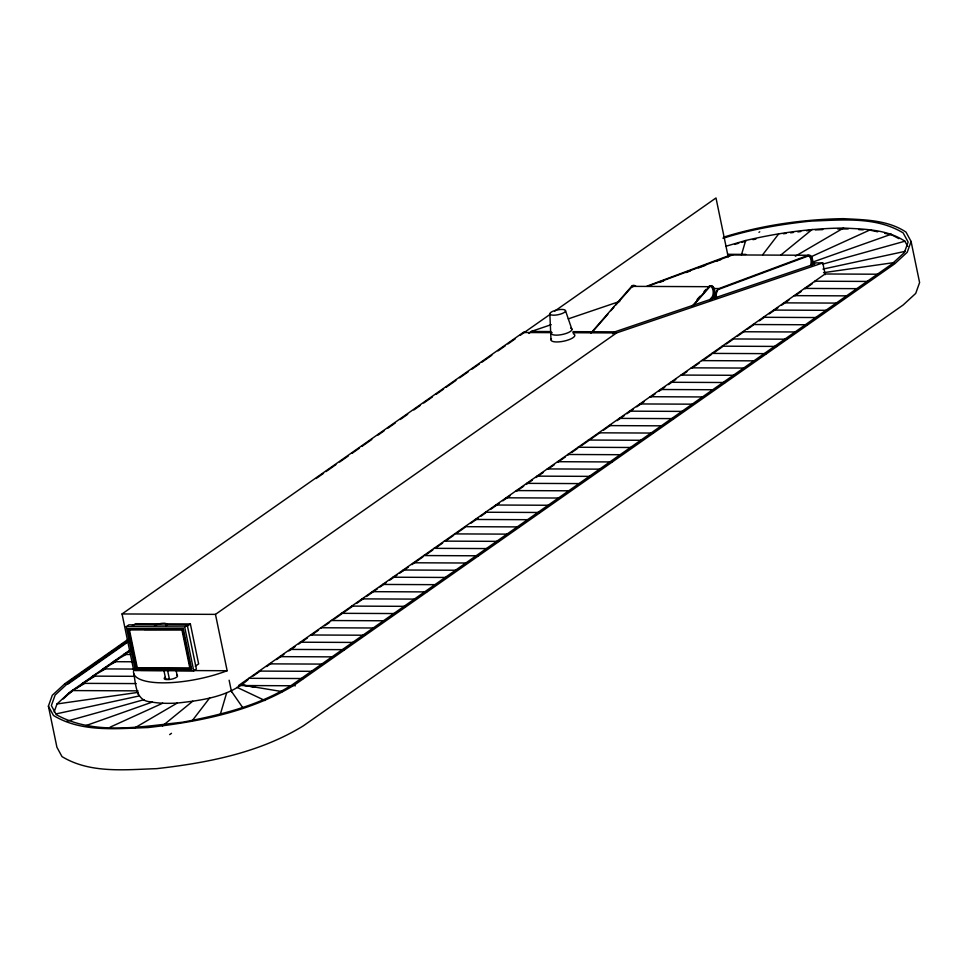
<?xml version="1.0" encoding="UTF-8"?>
<svg xmlns="http://www.w3.org/2000/svg" width="968" height="968" viewBox="0 0 968 968"><rect width="100%" height="100%" fill="white"/><g stroke="black" fill="none" stroke-linecap="round" stroke-linejoin="round"><path stroke-width="1.45" d="M550.998 339.744L549.836 313.729M220.329 714.348L226.621 692.931M741.44 254.887L745.675 240.5C777.764 232.961 810.543 228.375 843.539 228.049C864.4 229.174 886.845 229.198 904.886 241.213L907.718 246.417M723.374 237.233C762.167 225.157 802.774 219.349 843.358 218.659C864.654 219.809 887.583 219.845 906.012 232.114L911.082 241.456L919.6 282.559L915.728 293.401L903.156 304.981L303.323 725.855C259.303 752.91 207.261 762.905 156.574 768.653C125.09 769.669 90.157 773.722 61.988 756.589L56.918 747.26L48.4 706.144L52.272 695.314L64.844 683.723L127.921 639.473M54.16 711.879L56.991 703.966L69.309 692.604L130.523 649.661M911.082 241.456L907.21 252.285L894.638 263.865L294.817 684.751C250.785 711.795 198.743 721.789 148.056 727.549C116.571 728.553 81.639 732.607 53.482 715.485L48.4 706.144M709.605 300.019L712.303 296.668A6.28 3.436 -89.7 0 0 712.702 289.057A6.28 3.436 -89.7 0 0 708.794 286.407M710.923 300.019L713.61 296.68A6.28 3.436 -89.7 0 0 714.021 289.057A6.28 3.436 -89.7 0 0 710.101 286.407L693.415 305.331M192.39 720.495L209.681 697.928M762.639 254.826L778.853 233.663M590.94 333.065L631.596 286.359A6.752 3.69 -89.7 0 1 635.274 286.092M592.065 332.314L607.928 314.092M610.893 310.68L613.869 307.255M615.854 304.981L632.54 286.068A6.28 3.436 -89.7 0 1 634.318 285.935M697.057 299.632L700.033 296.208M703.99 291.658L705.975 289.384M692.301 306.07L709.157 286.697A6.752 3.69 -89.7 0 1 714.239 288.815A6.752 3.69 -89.7 0 1 713.053 298.12M68.244 694.286L72.213 690.571L84.809 683.36M528.903 333.452L531.19 331.467L551.179 324.679M612.575 333.827L614.849 331.842L814.766 263.974L811.789 263.962M162.455 725.94L192.717 701.231M781.079 254.838L812.249 229.404M825.22 274.634L822.788 262.921L616.592 332.919L215.477 614.377L227.153 670.727A62.509 18.9 -11.7 0 1 162.89 682.839A62.509 18.9 -11.7 0 1 133.717 670.316L122.053 613.954L523.168 332.508L525.213 331.818M316.113 478.531L323.542 473.328M326.01 471.585L335.908 464.64M339.623 462.038L348.286 455.964M352.001 453.363L359.418 448.148M361.899 446.417L371.797 439.472M377.98 435.128L384.163 430.784M387.878 428.183L395.295 422.968M400.256 419.495L407.673 414.292M413.856 409.948L420.051 405.604M423.754 403.003L432.418 396.928M436.132 394.327L443.55 389.112M446.03 387.381L455.928 380.436M459.643 377.822L468.306 371.748M472.009 369.147L479.438 363.932M481.907 362.201L491.804 355.256M498 350.912L505.417 345.709M507.897 343.967L515.315 338.764M520.264 335.291L549.836 314.539M554.761 311.091L715.993 197.956L728.226 257.04M126.3 626.671L128.889 624.856L187.272 625.11L196.359 668.985L193.757 670.812L135.387 670.546L126.3 626.671L184.67 626.925L187.272 625.11M127.691 629.2L183.315 628.885L191.591 668.84L190.805 669.384L135.968 669.142L127.691 629.2L183.315 628.885M132.18 626.042L135.52 623.695L159.454 623.803M128.55 629.974L129.337 629.43L137.287 667.811L136.5 668.368L128.55 629.974L182.783 629.66L144.184 629.49M71.16 680.032L77.343 675.7M81.058 673.099L88.475 667.884M93.424 664.411L100.841 659.208M103.322 657.478L113.208 650.532M116.922 647.931L124.34 642.728M128.042 641.155L67.457 683.662L55.14 695.024L51.364 705.575L56.313 714.686C94.283 735.777 141.255 726.569 182.347 722.237C220.486 715.025 259.243 705.611 292.421 684.654L892.024 263.937L904.354 252.575L908.129 242.024L903.168 232.913C875.58 216.142 841.361 220.123 810.531 221.103C780.934 224.286 751.398 229.174 723.011 238.309M67.591 684.315L128.175 641.808M70.41 692.58L72.346 691.225M76.061 688.623L83.49 683.408M85.958 681.666L95.868 674.72M102.051 670.376L109.481 665.161M111.961 663.431L119.391 658.216M124.34 654.743L130.535 650.399M187.03 626.284L190.369 623.936L198.646 663.891L195.294 666.238M135.968 669.142L191.591 668.84M758.972 232.332L759.759 231.788M161.39 668.477L162.164 667.932M161.547 669.251L162.334 668.707M169.666 734.603L171.481 733.333M133.85 673.825C135.919 684.787 135.75 700.965 150.463 701.812C159.284 703.555 168.311 703.542 177.253 703.058C202.058 700.324 228.835 696.936 248.147 679.536M253.084 676.075L260.489 670.872M266.672 666.541L271.609 663.08M276.546 659.607L283.963 654.404M288.9 650.944L295.071 646.612M298.785 644.01L307.425 637.948M311.127 635.347L318.545 630.144M324.691 625.824L329.616 622.376M334.529 618.927L341.898 613.76M344.354 612.03L352.957 605.992M356.647 603.415L364.016 598.236M366.473 596.518L377.532 588.75M379.988 587.031L386.123 582.724M389.814 580.135L397.183 574.956M399.639 573.237L408.242 567.2M411.932 564.61L422.992 556.854M425.448 555.136L432.817 549.957M435.273 548.239L442.642 543.06M445.099 541.342L453.702 535.304M457.392 532.715L464.761 527.548M470.908 523.24L478.277 518.061M480.733 516.343L485.646 512.895M490.558 509.446L499.161 503.408M502.852 500.819L510.221 495.652M516.367 491.333L523.736 486.166M526.193 484.436L532.339 480.128M536.018 477.539L543.399 472.372M548.311 468.923L554.458 464.616M558.137 462.026L565.506 456.848M571.652 452.54L577.799 448.232M581.478 445.643L588.859 440.476M591.315 438.746L599.918 432.72M603.596 430.131L610.965 424.952M617.112 420.644L624.481 415.478M626.937 413.747L633.084 409.44M636.775 406.85L644.144 401.684M655.13 393.976L650.29 397.364L650.157 396.723L703.034 396.953M658.76 391.423L664.81 387.176M668.44 384.623L675.809 379.468M681.98 375.136L686.917 371.664M691.854 368.203L699.271 363M704.208 359.539L711.613 354.336M714.082 352.606L722.733 346.544M726.436 343.942L732.607 339.611M737.447 336.211L744.707 331.116M747.127 329.41L753.189 325.163M759.36 320.831L765.531 316.5M769.233 313.91L777.885 307.836M781.587 305.247L784.056 303.504M785.29 302.645L788.993 300.044M795.164 295.712L801.347 291.38M805.049 288.779L812.455 283.576M811.898 265.341A6.28 3.436 -89.7 0 0 809.272 255.6L718.171 289.553A6.28 3.436 -89.7 0 0 716.61 297.987M795.357 256.205L843.539 228.049M134.915 727.803L177.253 703.058M129.954 650.871L123.662 654.477L130.498 654.501M125.961 654.489L113.365 661.701L132.289 661.773M115.676 661.701L103.08 668.912L134.092 669.057M105.379 668.924L92.795 676.136L134.383 676.317M95.094 676.148L82.498 683.36L136.185 683.59M810.579 256.992L870.571 229.67M110.049 727.186L162.745 703.179M646.999 286.141L730.767 254.911L808.328 255.262A6.752 3.69 -89.7 0 1 812.116 258.093A6.752 3.69 -89.7 0 1 812.116 265.595M648.451 286.068L731.711 255.262M659.535 282.426L663.733 280.865M686.058 272.54L690.245 270.992M698.618 267.87L705.599 265.268M716.768 261.106L720.954 259.545M713.005 288.537L718.97 288.561L808.328 255.262M812.249 262.243L891.492 234.159M85.716 725.673L152.278 702.078M568.313 318.859L619.726 301.411M726.121 246.199L745.675 240.5M734.639 244.408L738.826 243.186M741.621 242.375L745.808 241.153M822.74 264.155L904.886 241.213M66.901 721.196L144.002 699.67M822.945 269.104L905.431 251.281M56.132 713.888L139.223 695.944M753.019 239.665L755.899 239.072M823.538 272.673L894.275 262.558M56.991 703.966L138.037 692.386L138.109 694.383M783.342 233.748L786.246 233.385M790.602 232.828L793.506 232.453M797.862 231.909L800.766 231.533M806.574 230.795L809.478 230.42M815.359 229.924L822.812 229.597M837.707 228.956L848.174 228.956M727.658 254.306L745.941 254.39M808.365 255.721L807.046 255.709L807.953 255.6A6.28 3.436 -89.7 0 1 810.591 265.341M812.237 262.885L822.788 262.921M878.884 274.222L825.075 273.98L238.564 685.525L292.953 685.767M867.679 281.434L814.79 281.204L814.923 281.845M631.596 286.359L709.157 286.697M631.705 286.758L633.024 286.77M707.959 287.097L709.278 287.109M804.505 288.416L857.382 288.658M717.724 289.008L719.043 289.008M794.208 295.639L847.097 295.869M711.589 297.745L712.908 297.745M783.923 302.863L838.324 303.105M773.626 310.075L826.515 310.317M763.341 317.298L816.23 317.54M753.056 324.522L807.445 324.764M742.759 331.746L795.648 331.976M531.19 331.467L550.611 331.552M573.02 331.649L614.849 331.842M523.168 332.508L551.796 332.641M572.899 332.726L616.592 332.919M732.474 338.957L786.875 339.199M722.176 346.181L776.578 346.423M711.891 353.405L766.293 353.647M701.606 360.616L754.483 360.858M691.309 367.84L744.198 368.07M681.024 375.064L733.913 375.294M670.727 382.275L725.129 382.517M660.442 389.499L713.331 389.741M639.86 403.946L692.749 404.176M629.575 411.158L682.464 411.4M619.278 418.382L673.68 418.624M608.993 425.605L661.882 425.835M598.708 432.817L653.097 433.059M588.411 440.041L641.3 440.271M578.126 447.264L631.015 447.494M620.718 454.718L567.829 454.476L567.962 455.129M557.544 461.7L611.945 461.942M547.259 468.923L600.136 469.153M536.962 476.135L591.363 476.377M526.677 483.359L579.566 483.601M516.38 490.582L569.269 490.812M506.095 497.806L558.984 498.036M495.81 505.018L548.687 505.26M485.512 512.241L539.914 512.483M475.227 519.465L528.117 519.695M464.93 526.677L519.332 526.919M454.645 533.9L507.534 534.13M444.36 541.124L498.75 541.366M434.063 548.336L486.952 548.578M423.778 555.559L478.168 555.801M413.481 562.783L466.37 563.013M456.085 570.237L403.196 570.007L403.329 570.648M392.911 577.218L445.788 577.46M382.614 584.442L435.503 584.672M372.329 591.666L426.719 591.908M362.032 598.877L416.434 599.119M351.747 606.101L406.149 606.343M341.462 613.325L394.339 613.555M122.053 613.954L215.477 614.377M331.165 620.536L384.054 620.778M166.436 623.84L190.369 623.936M373.769 628.002L320.88 627.76L321.013 628.413M310.583 634.984L364.984 635.226M300.298 642.207L353.187 642.437M290.013 649.419L344.402 649.661M279.716 656.643L332.605 656.873M269.431 663.866L322.32 664.096M137.287 667.811L190.732 668.053L190.115 665.101M136.5 668.368L189.946 668.598L181.996 630.216M133.717 670.316L136.609 670.328M140.953 670.34L161.487 670.437M176.297 670.497L227.153 670.727M259.134 671.078L312.023 671.32M248.849 678.302L303.25 678.544M137.976 690.862L72.213 690.571L63.283 698.932M858.689 229.597L863.202 229.864M282.378 691.636L240.729 684.739L255.237 687.316M870.704 230.311L877.686 231.812M884.655 233.312L891.637 234.8L898.933 238.648M237.027 687.34L264.966 700.529M176.757 675.107L177.386 675.507A6.812 2.057 -11.7 0 1 170.731 679.342L165.032 679.318A6.812 2.057 -11.7 0 1 165.189 677.189M231.412 691.285L243.101 708.153M565.578 310.909A8.022 2.432 -11.7 0 1 553.611 315.205A8.022 2.432 -11.7 0 1 553.938 310.849A8.022 2.432 -11.7 0 1 565.578 310.909L571.955 329.519M294.95 685.392L295.083 686.046M229.126 680.226L231.546 691.926M184.67 626.925L193.757 670.812M183.085 631.136L183.702 634.088M184.307 637.053L187.671 653.291M188.288 656.244L189.51 662.148M182.541 629.442L190.805 669.384M176.2 670.993L177.108 675.325M167.67 670.86L169.46 679.512L165.782 679.5L163.991 670.848M128.478 628.643L133.378 652.323M133.983 655.275L136.44 667.109M69.309 692.604L69.442 693.257M64.844 683.723L64.977 684.376M570.709 328.128A10.527 3.182 -11.7 0 1 562.723 334.396A10.527 3.182 -11.7 0 1 551.724 332.314M573.395 333.839A12.161 3.678 -11.7 0 1 564.187 341.087A12.161 3.678 -11.7 0 1 551.482 338.691M165.927 625.751A6.812 2.057 -11.7 0 0 166.726 624.009L166.097 623.622A6.812 2.057 -11.7 0 0 160.398 623.598L158.667 623.985A6.812 2.057 -11.7 0 0 154.529 625.703M715.291 297.975A6.28 3.436 -89.7 0 1 715.122 293.183M730.767 254.911A6.752 3.69 -89.7 0 1 732.679 255.128M716.066 296.523A6.752 3.69 -89.7 0 1 718.97 288.561M633.859 286.068A6.28 3.436 -89.7 0 1 635.637 285.947"/></g></svg>
